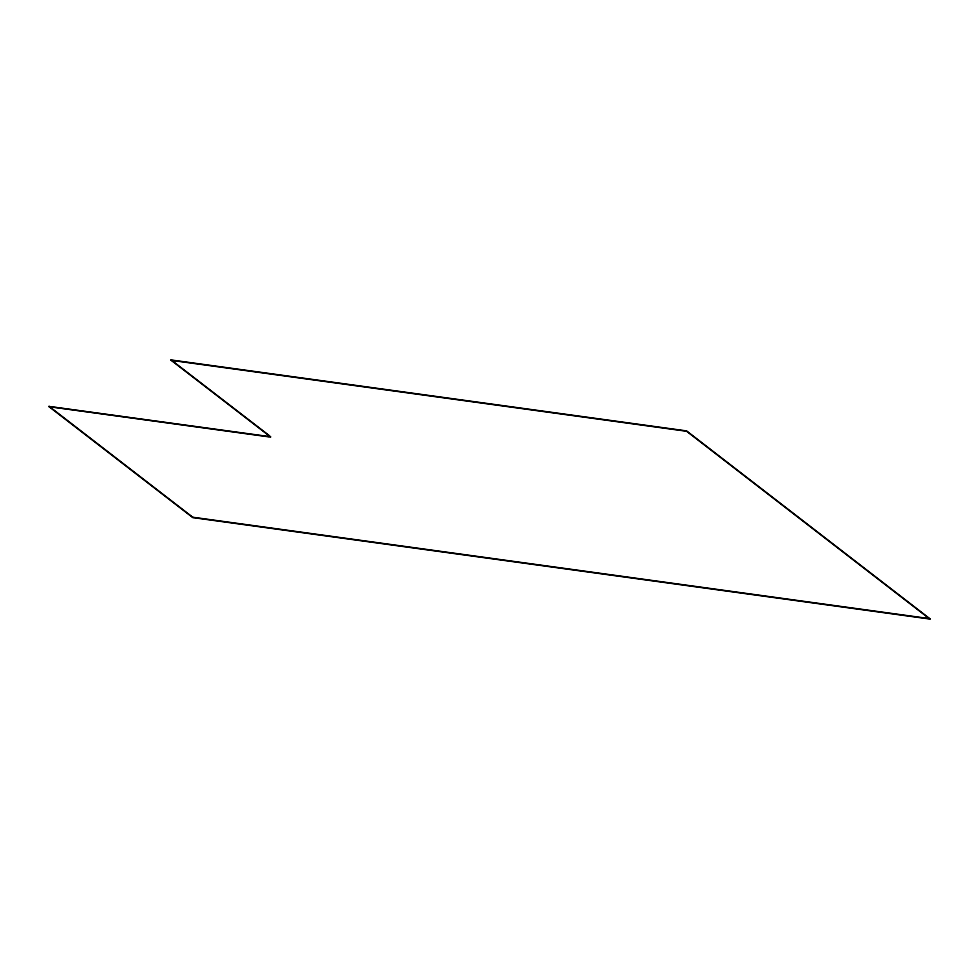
<?xml version="1.0" encoding="UTF-8"?>
<svg xmlns="http://www.w3.org/2000/svg" width="979" height="979" viewBox="0 0 979 979"><rect width="100%" height="100%" fill="white"/><g stroke="black" fill="none" stroke-linecap="round" stroke-linejoin="round"><path stroke-width="1.47" d="M270.632 436.818L171.007 360.015L686.426 430.944L929.989 618.985L192.949 517.548L48.95 406.542L269.127 436.61M192.949 517.548L49.011 406.322M929.989 618.985L686.426 430.944M170.958 360.235L686.365 431.164M48.95 406.542L270.583 437.038M193.01 517.328L930.05 618.765M171.007 360.015L269.433 435.888"/></g></svg>
